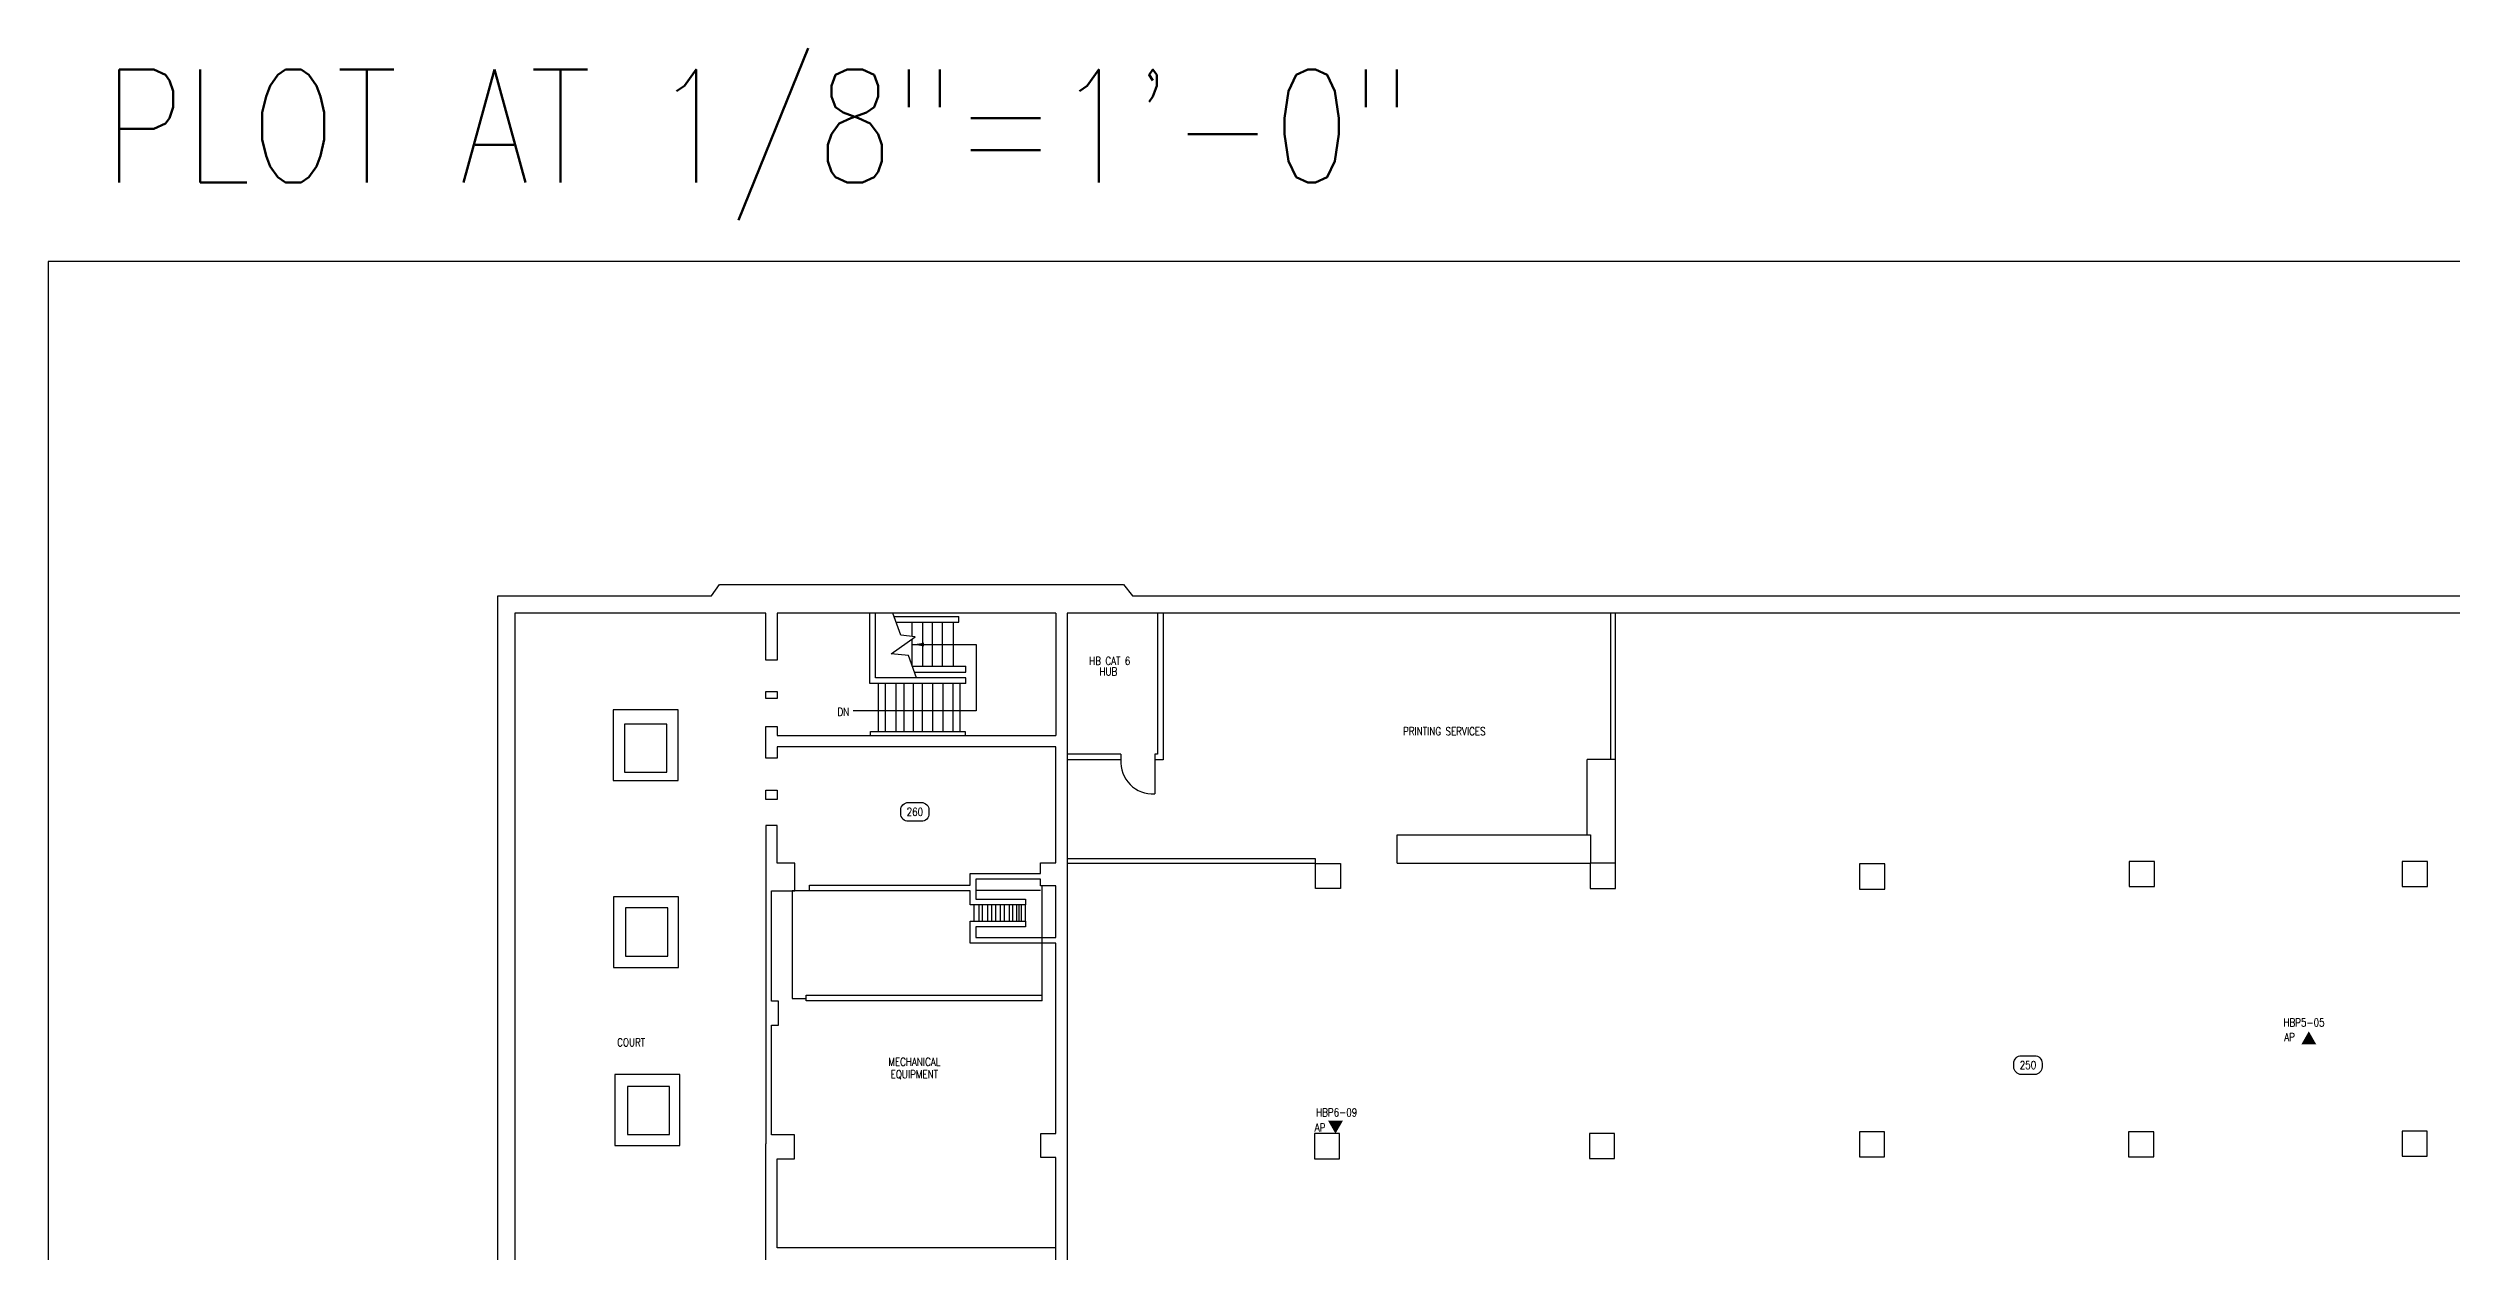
# Model space of a CAD drawing. Extents: x -97 to 5019, y -54 to 3540.
# Drawn here: x 0 to 2554, y 2262 to 3540 of the extents above; entities that cross this region are included whole.
import ezdxf
from ezdxf.enums import TextEntityAlignment as Align

# ---------------------------------------------------------------- set-up
doc = ezdxf.new("R2010")
doc.units = 0
doc.header["$LTSCALE"] = 48
doc.header["$MEASUREMENT"] = 0
doc.layers.get('0').update_dxf_attribs({"linetype": 'CONTINUOUS'})
for name, color, linetype in [('Bldg', 34, 'CONTINUOUS'), ('BORDER', 2, 'CONTINUOUS'), ('JACK NUMBERS', 1, 'CONTINUOUS'), ('JACK-AP', 1, 'CONTINUOUS'), ('ROOMS', 34, 'CONTINUOUS')]:
    doc.layers.add(name, color=color, linetype=linetype)
doc.styles.add('A', font='SIMPLEX.shx', dxfattribs={"width": 0.8, "height": 8.5})
doc.styles.get("Standard").update_dxf_attribs({"font": 'txt.shx', "width": 0.8})
doc.dimstyles.get("Standard").update_dxf_attribs({"dimtxt": 0.18, "dimasz": 0.18, "dimexe": 0.18, "dimexo": 0.0625, "dimgap": 0.09, "dimtad": 0, "dimtih": 1, "dimtoh": 1, "dimdec": 4, "dimzin": 0, "dimdsep": 46, "dimtxsty": 'Standard', "dimcen": 0.09, "dimadec": 0, "dimazin": 0, "dimtfac": 1, "dimtdec": 4, "dimtofl": 0, "dimtmove": 0, "dimatfit": 3, "dimfxl": 0, "dimtolj": 1, "dimtzin": 0, "dimarcsym": 0})

# ---------------------------------------------------------------- blocks, each defined once
blk = doc.blocks.new('JA')
blk.add_solid([(0, 0), (13.9, -8), (13.9, 8)])

msp = doc.modelspace()

# ---------------------------------------------------------------- linework, layer by layer
at = {"layer": 'Bldg'}
for p, q in [((704.7, 2958.5), (713.4, 2970.5)), ((713.4, 2970.5), (1142.7, 2970.5)), ((1142.7, 2970.5), (1152, 2958.5)), ((478, 1734.7), (478, 2958.5)), ((478, 2958.5), (704.7, 2958.5)), ((762.6, 2940.4), (496, 2940.4)), ((496, 2940.4), (496, 2187.1)), ((762.6, 2890.2), (762.6, 2940.4)), ((1070.8, 2940.4), (774.6, 2940.4)), ((774.6, 2940.4), (774.6, 2890.2)), ((873, 2865.7), (873, 2940.4)), ((879, 2871.6), (879, 2940.4)), ((906.1, 2916.7), (897.6, 2940.4)), ((1070.8, 2940.4), (1070.8, 2810.3)), ((3369.9, 2940.4), (1082.8, 2940.4)), ((1082.8, 2940.4), (1082.8, 1785.8)), ((1152, 2958.5), (3388, 2958.5)), ((1178.8, 2940.4), (1178.8, 2790.4)), ((1184.8, 2940.4), (1184.8, 2784.4)), ((1660.2, 2784.9), (1660.2, 2940.3)), ((1665.2, 2784.9), (1665.2, 2940.3)), ((895.9, 2896.9), (921.1, 2915.2)), ((898.9, 2936.8), (967.8, 2936.8)), ((901.1, 2930.7), (967.8, 2930.7)), ((921.1, 2915.2), (906.1, 2916.7)), ((918.2, 2915.5), (918.2, 2930.7)), ((918.2, 2883.8), (918.2, 2913)), ((929.4, 2883.8), (929.4, 2930.7)), ((939.8, 2883.8), (939.8, 2930.7)), ((950.2, 2883.8), (950.2, 2930.7)), ((961.8, 2883.8), (961.8, 2930.7)), ((967.8, 2930.7), (967.8, 2936.8)), ((774.6, 2890.2), (762.6, 2890.2)), ((914, 2895.2), (895.9, 2896.9)), ((922.5, 2871.6), (914, 2895.2)), ((975, 2865.7), (873, 2865.7)), ((975, 2871.6), (879, 2871.6)), ((882.3, 2814.5), (882.3, 2865.7)), ((889.6, 2814.5), (889.6, 2865.7)), ((901, 2814.5), (901, 2865.7)), ((909.4, 2814.5), (909.4, 2865.7)), ((918.1, 2883.8), (975, 2883.8)), ((919.6, 2814.5), (919.6, 2865.7)), ((920.3, 2877.7), (975, 2877.7)), ((929.1, 2814.5), (929.1, 2865.7)), ((940, 2814.5), (940, 2865.7)), ((951, 2814.5), (951, 2865.7)), ((961.6, 2814.5), (961.6, 2865.7)), ((969.2, 2814.5), (969.2, 2865.7)), ((975, 2877.7), (975, 2883.8)), ((975, 2865.7), (975, 2871.6)), ((669.3, 2837.6), (600.4, 2837.6)), ((600.4, 2837.6), (600.4, 2836.3)), ((600.4, 2836.3), (600.4, 2762.5)), ((669.3, 2762.5), (669.3, 2837.6)), ((762.6, 2857), (774.6, 2857)), ((762.6, 2849.7), (762.6, 2857)), ((774.6, 2849.7), (762.6, 2849.7)), ((774.6, 2857), (774.6, 2849.7)), ((612.5, 2822.4), (612.5, 2771.2)), ((657.4, 2822.4), (612.5, 2822.4)), ((657.4, 2771.2), (657.4, 2822.4)), ((762.6, 2786.3), (762.6, 2820)), ((762.6, 2820), (774.6, 2820)), ((774.6, 2820), (774.6, 2810.3)), ((774.6, 2810.3), (1070.8, 2810.3)), ((873.6, 2810.3), (873.6, 2814.5)), ((873.6, 2814.5), (974.3, 2814.5)), ((974.3, 2814.5), (974.3, 2810.3)), ((774.6, 2786.3), (762.6, 2786.3)), ((1070.8, 2798.3), (774.6, 2798.3)), ((774.6, 2798.3), (774.6, 2786.3)), ((1070.8, 2675), (1070.8, 2798.3)), ((1139.7, 2790.4), (1082.8, 2790.4)), ((1139.7, 2784.4), (1082.8, 2784.4)), ((1139.7, 2790.4), (1139.7, 2784.4)), ((1178.8, 2790.4), (1175.7, 2790.4)), ((1175.7, 2790.4), (1175.7, 2784.4)), ((1175.7, 2784.4), (1175.7, 2748.4)), ((1184.8, 2784.4), (1175.7, 2784.4)), ((1635.2, 2704.6), (1635.2, 2784.9)), ((1665.2, 2784.9), (1635.2, 2784.9)), ((1665.2, 2674.6), (1665.2, 2784.9)), ((600.4, 2762.5), (669.3, 2762.5)), ((612.5, 2771.2), (657.4, 2771.2)), ((762.6, 2752.4), (774.6, 2752.4)), ((762.6, 2742.5), (762.6, 2752.4)), ((774.6, 2742.5), (762.6, 2742.5)), ((774.6, 2752.4), (774.6, 2742.5)), ((774.6, 2714.9), (762.6, 2714.9)), ((762.6, 2714.9), (762.6, 2376.8)), ((774.6, 2674.9), (774.6, 2714.9)), ((1433.4, 2704.9), (1638.6, 2704.9)), ((1433.4, 2674.9), (1433.4, 2704.9)), ((1638.6, 2704.9), (1638.6, 2674.9)), ((793.4, 2674.9), (774.6, 2674.9)), ((793.4, 2645.5), (793.4, 2674.9)), ((979.6, 2651.5), (979.6, 2663.8)), ((979.6, 2663.8), (1054.4, 2663.8)), ((1054.4, 2657.8), (985.6, 2657.8)), ((985.6, 2657.8), (985.6, 2636.6)), ((1054.4, 2663.8), (1054.4, 2675)), ((1054.4, 2675), (1070.8, 2675)), ((1054.4, 2650.6), (1054.4, 2657.8)), ((1346.5, 2679.4), (1082.8, 2679.4)), ((1346.5, 2674.4), (1082.8, 2674.4)), ((1346.5, 2674.4), (1346.5, 2679.4)), ((1433.4, 2674.9), (1638.6, 2674.9)), ((669.8, 2639), (600.9, 2639)), ((600.9, 2639), (600.9, 2637.7)), ((600.9, 2637.7), (600.9, 2563.8)), ((669.8, 2563.8), (669.8, 2639)), ((768.7, 2528.2), (768.7, 2645.5)), ((768.7, 2645.5), (793.4, 2645.5)), ((809.1, 2645.5), (790.6, 2645.5)), ((790.6, 2645.5), (790.6, 2530.9)), ((809.1, 2645.5), (809.1, 2651.5)), ((809.1, 2651.5), (979.6, 2651.5)), ((979.6, 2645.5), (809.1, 2645.5)), ((979.6, 2630.5), (979.6, 2645.5)), ((985.6, 2646.2), (1054.4, 2646.2)), ((985.6, 2636.6), (1038.6, 2636.6)), ((1038.6, 2636.6), (1038.6, 2630.5)), ((1070.8, 2650.6), (1054.4, 2650.6)), ((1056.3, 2528.7), (1056.3, 2650.6)), ((1070.8, 2595.9), (1070.8, 2650.6)), ((613.6, 2627.2), (613.6, 2576)), ((658.5, 2627.2), (613.6, 2627.2)), ((658.5, 2576), (658.5, 2627.2)), ((1038.6, 2630.5), (979.6, 2630.5)), ((979.6, 2589.8), (979.6, 2613.1)), ((979.6, 2613.1), (1038.6, 2613.1)), ((983.8, 2613.1), (983.8, 2630.5)), ((1038.6, 2607), (985.6, 2607)), ((985.6, 2607), (985.6, 2595.9)), ((989.2, 2613.1), (989.2, 2630.5)), ((992.9, 2613.1), (992.9, 2630.5)), ((998.5, 2613.1), (998.5, 2630.5)), ((1002.6, 2613.1), (1002.6, 2630.5)), ((1007, 2613.1), (1007, 2630.5)), ((1011.8, 2613.1), (1011.8, 2630.5)), ((1016.2, 2613.1), (1016.2, 2630.5)), ((1021.6, 2613.1), (1021.6, 2630.5)), ((1024.9, 2613.1), (1024.9, 2630.5)), ((1029.1, 2613.1), (1029.1, 2630.5)), ((1031.6, 2613.1), (1031.6, 2630.5)), ((1034.2, 2613.1), (1034.2, 2630.5)), ((1038.6, 2613.1), (1038.6, 2630.5)), ((1038.6, 2613.1), (1038.6, 2607)), ((1070.8, 2589.8), (979.6, 2589.8)), ((985.6, 2595.9), (1070.8, 2595.9)), ((1070.8, 2387.8), (1070.8, 2589.8)), ((600.9, 2563.8), (669.8, 2563.8)), ((613.6, 2576), (658.5, 2576)), ((790.6, 2530.9), (805.5, 2530.9)), ((805.5, 2528.7), (805.5, 2534.6)), ((805.5, 2534.6), (1056.3, 2534.6)), ((1056.3, 2528.7), (805.5, 2528.7)), ((775.9, 2528.2), (768.7, 2528.2)), ((775.9, 2502.6), (775.9, 2528.2)), ((768.7, 2386.1), (768.7, 2502.6)), ((768.7, 2502.6), (775.9, 2502.6)), ((671.1, 2450.2), (602.1, 2450.2)), ((602.1, 2450.2), (602.1, 2448.8)), ((602.1, 2448.8), (602.1, 2375)), ((615.5, 2437.7), (615.5, 2386.5)), ((660.4, 2437.7), (615.5, 2437.7)), ((660.4, 2386.5), (660.4, 2437.7)), ((671.1, 2375), (671.1, 2450.2)), ((615.5, 2386.5), (660.4, 2386.5)), ((762.6, 2187.1), (762.6, 2376.8)), ((792.9, 2386.1), (768.7, 2386.1)), ((792.9, 2360.7), (792.9, 2386.1)), ((1054.9, 2362), (1054.9, 2387.8)), ((1054.9, 2387.8), (1070.8, 2387.8)), ((602.1, 2375), (671.1, 2375)), ((774.6, 2266.2), (774.6, 2360.7)), ((774.6, 2360.7), (792.9, 2360.7)), ((1070.8, 2362), (1054.9, 2362)), ((1070.8, 2096.8), (1070.8, 2362)), ((1070.8, 2266.2), (774.6, 2266.2))]:
    msp.add_line(p, q, dxfattribs=at)
at = {"layer": 'Bldg', "flags": 128}
for points in [[(1346.5, 2647.7), (1346.5, 2674.4), (1373.3, 2674.4), (1373.3, 2647.7)], [(1638.4, 2674.6), (1638.4, 2648), (1665.2, 2648), (1665.2, 2674.6)], [(1951.3, 2647.3), (1951.3, 2673.9), (1924.5, 2673.9), (1924.5, 2647.3)], [(2237.8, 2649.9), (2237.8, 2676.5), (2211, 2676.5), (2211, 2649.9)], [(2528, 2649.9), (2528, 2676.5), (2501.2, 2676.5), (2501.2, 2649.9)], [(1345.5, 2360.9), (1372.2, 2360.9), (1372.2, 2387.5), (1345.5, 2387.5)], [(1664.3, 2387.6), (1637.5, 2387.6), (1637.5, 2361), (1664.3, 2361)], [(1951.2, 2362.7), (1951.2, 2389.3), (1924.4, 2389.3), (1924.4, 2362.7)], [(2237.3, 2362.8), (2237.3, 2389.4), (2210.5, 2389.4), (2210.5, 2362.8)], [(2501, 2363.7), (2527.8, 2363.7), (2527.8, 2390.3), (2501, 2390.3)]]:
    msp.add_lwpolyline(points, close=True, dxfattribs=at)
at = {"layer": 'Bldg'}
msp.add_arc((1173.5, 2782.2), 33.8, 176.2121, 273.7879, dxfattribs=at)
at = {"layer": 'BORDER', "flags": 128}
msp.add_lwpolyline([(4402.5, 3313.8), (0, 3313.8), (0, 0), (4402.5, 0)], close=True, dxfattribs=at)
at = {"layer": 'ROOMS'}
for points in [[(927.9, 2719.2), (913.9, 2719.2, -0.414214), (905.9, 2727.2), (905.9, 2731.2, -0.414214), (913.9, 2739.2), (927.9, 2739.2, -0.414214), (935.9, 2731.2), (935.9, 2727.2, -0.414214)], [(2110.5, 2450.3), (2096.5, 2450.3, -0.414214), (2088.5, 2458.3), (2088.5, 2462.3, -0.414214), (2096.5, 2470.3), (2110.5, 2470.3, -0.414214), (2118.5, 2462.3), (2118.5, 2458.3, -0.414214)]]:
    msp.add_lwpolyline(points, format="xyb", close=True, dxfattribs=at)

# ---------------------------------------------------------------- block references
at = {"layer": 'JACK-AP'}
for p, rotation in [((2401.9, 2496.1), 269.9999999999999), ((1367.8, 2387.5), 89.99999999999999)]:
    msp.add_blockref('JA', p, dxfattribs=dict(at, rotation=rotation))

# ---------------------------------------------------------------- texts
at = {"layer": 'Bldg', "style": 'A', "width": 0.8}
for s, p in [('HB CAT 6', (1128, 2885.3)), ('HUB', (1126.5, 2874)), ('DN', (844.9, 2831.2)), ('PRINTING SERVICES', (1483.4, 2810.6))]:
    msp.add_text(s, height=8.5, dxfattribs=at).set_placement(p, align=Align.CENTER)
at = {"layer": 'BORDER', "style": 'A', "width": 0.8}
msp.add_text('PLOT AT 1/8"=1\'-0"', height=120, dxfattribs=at).set_placement((58.9, 3397.5))
at = {"layer": 'JACK NUMBERS', "style": 'A', "width": 0.8}
for s, p in [('HBP5-05', (2374.9, 2501.3)), ('HBP6-09', (1347.2, 2405.8))]:
    msp.add_text(s, height=8.5, dxfattribs=at).set_placement(p)
at = {"layer": 'JACK-AP', "style": 'A', "width": 0.8}
for p in [(2375.8, 2485.8), (1345.7, 2389.7)]:
    msp.add_text('AP', height=8.5, dxfattribs=at).set_placement(p)
at = {"layer": 'ROOMS', "style": 'A', "width": 0.8}
for s, p in [('260', (920.9, 2729.2)), ('250', (2103.5, 2460.3))]:
    msp.add_text(s, height=8.5, dxfattribs=at).set_placement(p, align=Align.MIDDLE)
for s, p in [('COURT', (619.5, 2480.2)), ('MECHANICAL', (920.4, 2459.5)), ('EQUIPMENT', (920.4, 2446.3))]:
    msp.add_text(s, height=8.5, dxfattribs=at).set_placement(p, align=Align.CENTER)

# ---------------------------------------------------------------- leaders
at = {"layer": 'ROOMS'}
msp.add_leader([(918.7, 2906.9), (986, 2906.9), (986, 2836.6), (855.3, 2836.6)], dimstyle='Standard', override={"dimtxt": 8.5, "dimasz": 12, "dimdec": 3, "dimlunit": 3, "dimtxsty": 'A', "dimtdec": 3, "dimtmove": 2}, dxfattribs=at)

doc.saveas('drawing.dxf')
